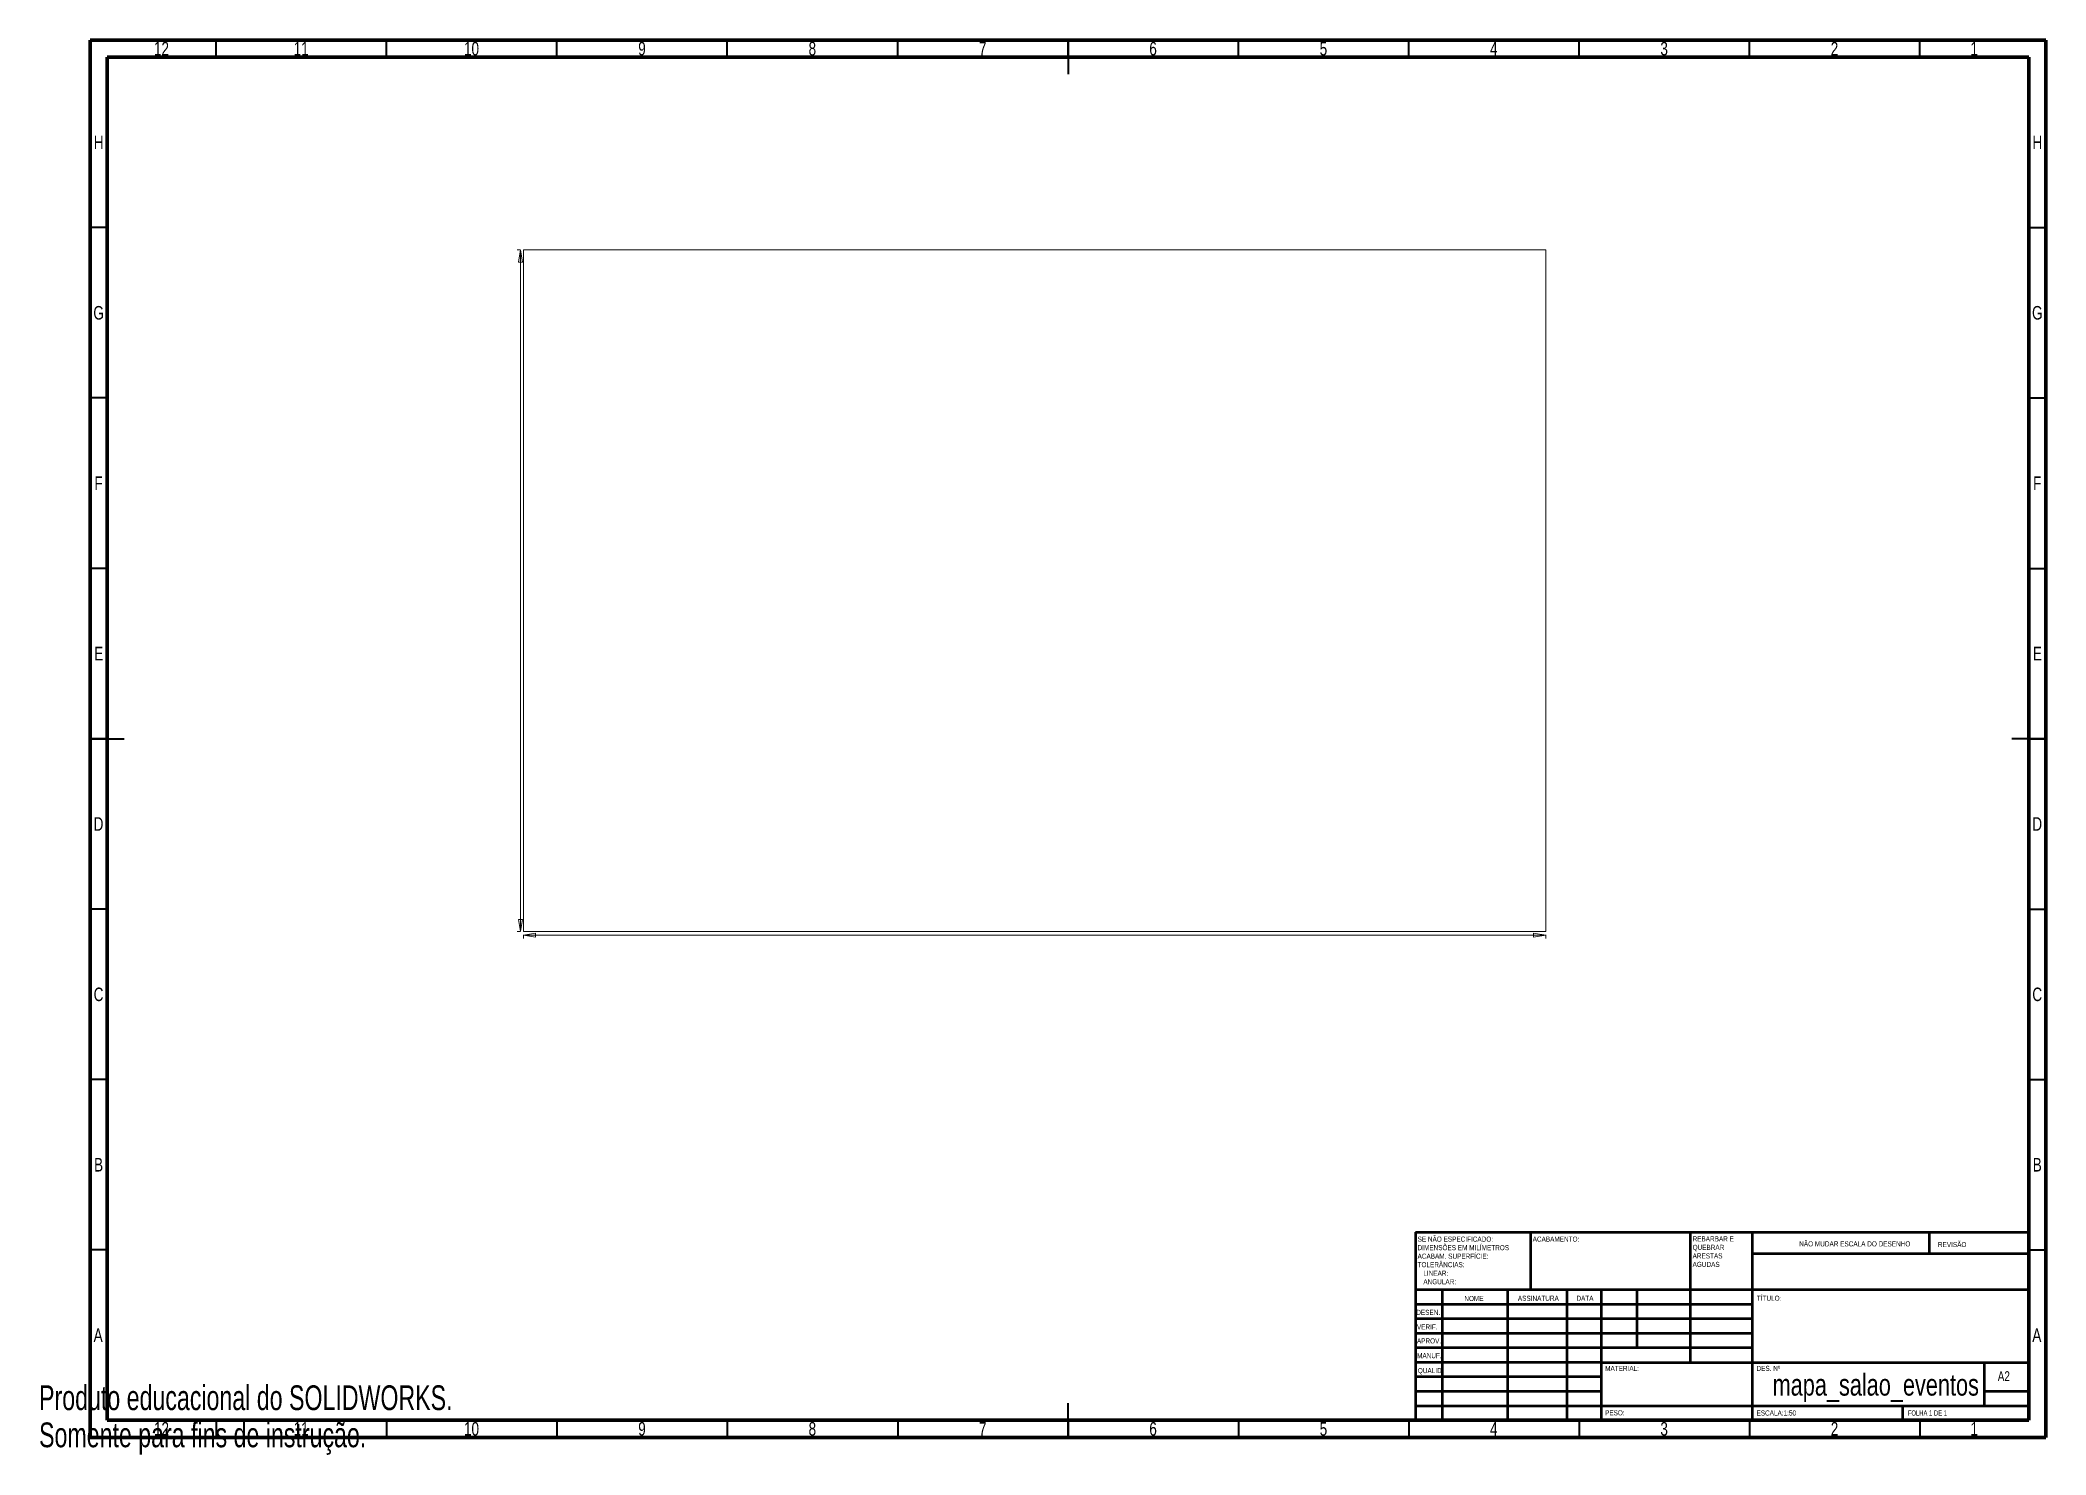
# Model space of a CAD drawing. Header units: millimetres. Extents: x 0 to 589, y 0 to 415.
import ezdxf

# ---------------------------------------------------------------- set-up
doc = ezdxf.new("R2010")
doc.units = ezdxf.units.MM
doc.styles.add('SLDTEXTSTYLE0', font='TXT', dxfattribs={"width": 0.75})
doc.styles.add('SLDTEXTSTYLE1', font='TXT', dxfattribs={"width": 0.6875})
doc.styles.add('SLDTEXTSTYLE2', font='TXT', dxfattribs={"width": 0.7})
doc.dimstyles.new('SLDDIMSTYLE0', dxfattribs={"dimtxt": 0.07, "dimasz": 3.556, "dimexe": 0, "dimexo": 0.0625, "dimgap": 0.0175, "dimtad": 1, "dimlfac": 50, "dimrnd": 1e-09, "dimzin": 12, "dimdsep": 46, "dimtxsty": 'SLDTEXTSTYLE0', "dimblk1": 'CLOSED', "dimblk2": 'CLOSED', "dimsah": 1, "dimcen": 0.09, "dimadec": 0, "dimazin": 3, "dimtfac": 1, "dimtofl": 0, "dimtmove": 0, "dimatfit": 3, "dimldrblk": 'CLOSED', "dimfxl": 1, "dimfrac": 2, "dimtolj": 1, "dimtzin": 12, "dimarcsym": 0})

# ---------------------------------------------------------------- blocks, each defined once
blk = doc.blocks.new('_Closed')
at = {"color": 0, "linetype": 'ByBlock', "lineweight": -2}
for p, q in [((-1, 0.166667), (0, 0)), ((-1, 0.166667), (-1, -0.166667)), ((0, 0), (-1, -0.166667)), ((0, 0), (-1, 0))]:
    blk.add_line(p, q, dxfattribs=at)
blk = doc.blocks.new('_D')
at = {"color": 7, "linetype": 'Continuous', "lineweight": 0}
for p, q in [((142.19, 152.42), (142.19, 151.34)), ((442.19, 152.34), (142.19, 152.34)), ((442.19, 152.42), (442.19, 151.34))]:
    blk.add_line(p, q, dxfattribs=at)
at = {"color": 7, "linetype": 'Continuous', "lineweight": 18, "xscale": 3.556, "yscale": 3.556, "rotation": 180}
blk.add_blockref('_Closed', (142.19, 152.34), dxfattribs=at)
at = {"color": 7, "linetype": 'Continuous', "lineweight": 18, "xscale": 3.556, "yscale": 3.556}
blk.add_blockref('_Closed', (442.19, 152.34), dxfattribs=at)
at = {"color": 7, "linetype": 'Continuous', "lineweight": 18, "insert": (292.54, 152.43), "char_height": 0.07, "attachment_point": 1, "style": 'SLDTEXTSTYLE0'}
blk.add_mtext('15000,00', dxfattribs=at)
blk = doc.blocks.new('_D_1')
at = {"color": 7, "linetype": 'Continuous', "lineweight": 0}
for p, q in [((141.19, 353.42), (140.28, 353.42)), ((141.28, 353.42), (141.28, 153.42)), ((141.19, 153.42), (140.28, 153.42))]:
    blk.add_line(p, q, dxfattribs=at)
at = {"color": 7, "linetype": 'Continuous', "lineweight": 18, "xscale": 3.556, "yscale": 3.556}
for p, rotation in [((141.28, 353.42), 90), ((141.28, 153.42), 270)]:
    blk.add_blockref('_Closed', p, dxfattribs=dict(at, rotation=rotation))
at = {"color": 7, "linetype": 'Continuous', "lineweight": 18, "insert": (141.19, 260.23), "char_height": 0.07, "attachment_point": 1, "rotation": 90, "style": 'SLDTEXTSTYLE0'}
blk.add_mtext('10000,00', dxfattribs=at)

msp = doc.modelspace()

# ---------------------------------------------------------------- linework, layer by layer
at = {"color": 7, "linetype": 'Continuous', "lineweight": 70}
for p, q in [((15, 5), (15, 415)), ((15, 415), (589, 415)), ((589, 415), (589, 5)), ((20, 10), (20, 410)), ((20, 410), (584, 410)), ((584, 410), (584, 10)), ((584, 10), (20, 10)), ((589, 5), (15, 5))]:
    msp.add_line(p, q, dxfattribs=at)
at = {"color": 7, "linetype": 'Continuous', "lineweight": 35}
for p, q in [((52, 410), (52, 415)), ((102, 410), (102, 415)), ((152, 410), (152, 415)), ((202, 410), (202, 415)), ((252, 410), (252, 415)), ((302, 415), (302, 405)), ((302, 410), (302, 415)), ((352, 410), (352, 415)), ((402, 410), (402, 415)), ((452, 410), (452, 415)), ((502, 410), (502, 415)), ((552, 410), (552, 415)), ((20, 360), (15, 360)), ((584, 360), (589, 360)), ((20, 310), (15, 310)), ((584, 310), (589, 310)), ((20, 260), (15, 260)), ((584, 260), (589, 260)), ((15, 210), (25, 210)), ((20, 210), (15, 210)), ((589, 210), (579, 210)), ((584, 210), (589, 210)), ((20, 160), (15, 160)), ((584, 160), (589, 160)), ((20, 110), (15, 110)), ((584, 110), (589, 110)), ((20, 60), (15, 60)), ((584, 60), (589, 60)), ((302, 5), (302, 15)), ((52, 10), (52, 5)), ((102, 10), (102, 5)), ((152, 10), (152, 5)), ((202, 10), (202, 5)), ((252, 10), (252, 5)), ((302, 10), (302, 5)), ((352, 10), (352, 5)), ((402, 10), (402, 5)), ((452, 10), (452, 5)), ((502, 10), (502, 5)), ((552, 10), (552, 5))]:
    msp.add_line(p, q, dxfattribs=at)
at = {"color": 7, "linetype": 'Continuous', "lineweight": 18}
for p, q in [((442.19054, 353.42418), (142.19054, 353.42418)), ((142.19054, 353.42418), (142.19054, 153.42418)), ((442.19054, 353.42418), (442.19054, 153.42418)), ((442.19054, 153.42418), (142.19054, 153.42418))]:
    msp.add_line(p, q, dxfattribs=at)
at = {"color": 7, "linetype": 'Continuous', "lineweight": 50}
for p, q in [((404, 65.25), (584, 65.25)), ((404, 65.25), (404, 10)), ((437.8, 48.25), (437.8, 65.25)), ((484.6, 65.25), (484.6, 27)), ((502.8, 65.25), (502.8, 10)), ((554.8, 58.875), (554.8, 65.25)), ((584, 58.875), (502.8, 58.875)), ((584, 48.25), (404, 48.25)), ((411.8, 48.25), (411.8, 10)), ((430.99095, 48.25), (430.99095, 10)), ((448.39893, 48.25), (448.39893, 10)), ((458.6, 10), (458.6, 48.25)), ((469, 31.25), (469, 48.25)), ((502.8, 44), (404, 44)), ((502.8, 39.75), (404, 39.75)), ((502.8, 35.5), (404, 35.5)), ((502.8, 31.25), (404, 31.25)), ((458.6, 27), (404, 27)), ((458.6, 27), (584, 27)), ((571, 14.25), (571, 27)), ((458.6, 22.74993), (404, 22.74993)), ((458.6, 18.5), (404, 18.5)), ((584, 18.5), (571, 18.5)), ((404, 14.25), (584, 14.25)), ((547, 10), (547, 14.25))]:
    msp.add_line(p, q, dxfattribs=at)

# ---------------------------------------------------------------- texts
at = {"color": 7, "linetype": 'Continuous', "lineweight": 0}
for s, insert, char_height, attachment_point, style in [('12', (35.92007, 414.47807), 3.96875, 2, 'SLDTEXTSTYLE0'), ('11', (76.92007, 414.47807), 3.96875, 2, 'SLDTEXTSTYLE0'), ('10', (126.92007, 414.47807), 3.96875, 2, 'SLDTEXTSTYLE0'), ('9', (176.96004, 414.47807), 3.96875, 2, 'SLDTEXTSTYLE0'), ('8', (226.96004, 414.47807), 3.96875, 2, 'SLDTEXTSTYLE0'), ('7', (276.96004, 414.47807), 3.96875, 2, 'SLDTEXTSTYLE0'), ('6', (326.96004, 414.47807), 3.96875, 2, 'SLDTEXTSTYLE0'), ('5', (376.96004, 414.47807), 3.96875, 2, 'SLDTEXTSTYLE0'), ('4', (426.96004, 414.47807), 3.96875, 2, 'SLDTEXTSTYLE0'), ('3', (476.96004, 414.47807), 3.96875, 2, 'SLDTEXTSTYLE0'), ('2', (526.96004, 414.47807), 3.96875, 2, 'SLDTEXTSTYLE0'), ('1', (567.96004, 414.47807), 3.96875, 2, 'SLDTEXTSTYLE0'), ('H', (17.49035, 386.97807), 3.96875, 2, 'SLDTEXTSTYLE0'), ('H', (586.49035, 386.97807), 3.96875, 2, 'SLDTEXTSTYLE0'), ('G', (17.48668, 336.97807), 3.96875, 2, 'SLDTEXTSTYLE0'), ('G', (586.48668, 336.97807), 3.96875, 2, 'SLDTEXTSTYLE0'), ('F', (17.45774, 286.97807), 3.96875, 2, 'SLDTEXTSTYLE0'), ('F', (586.45774, 286.97807), 3.96875, 2, 'SLDTEXTSTYLE0'), ('E', (17.50781, 236.97807), 3.96875, 2, 'SLDTEXTSTYLE0'), ('E', (586.50781, 236.97807), 3.96875, 2, 'SLDTEXTSTYLE0'), ('D', (17.45269, 186.97807), 3.96875, 2, 'SLDTEXTSTYLE0'), ('D', (586.45269, 186.97807), 3.96875, 2, 'SLDTEXTSTYLE0'), ('C', (17.45866, 136.97807), 3.96875, 2, 'SLDTEXTSTYLE0'), ('C', (586.45866, 136.97807), 3.96875, 2, 'SLDTEXTSTYLE0'), ('B', (17.4706, 86.97807), 3.96875, 2, 'SLDTEXTSTYLE0'), ('B', (586.4706, 86.97807), 3.96875, 2, 'SLDTEXTSTYLE0'), ('ACABAM. SUPERFÍCIE:', (404.59367, 58.92097), 1.5, 1, 'SLDTEXTSTYLE0'), ('SE NÃO ESPECIFICADO:', (404.59367, 63.92097), 1.5, 1, 'SLDTEXTSTYLE0'), ('DIMENSÕES EM MILÍMETROS', (404.59367, 61.42097), 1.5, 1, 'SLDTEXTSTYLE0'), ('ACABAMENTO:', (438.37129, 63.91927), 1.5, 1, 'SLDTEXTSTYLE0'), ('ARESTAS', (485.30922, 59.00309), 1.5, 1, 'SLDTEXTSTYLE0'), ('QUEBRAR', (485.30922, 61.50309), 1.5, 1, 'SLDTEXTSTYLE0'), ('REBARBAR E', (485.30922, 64.00309), 1.5, 1, 'SLDTEXTSTYLE0'), ('NÃO MUDAR ESCALA DO DESENHO', (516.61464, 62.53299), 1.5, 1, 'SLDTEXTSTYLE0'), ('REVISÃO', (557.32758, 62.33491), 1.5, 1, 'SLDTEXTSTYLE0'), ('TOLERÂNCIAS:', (404.59367, 56.42097), 1.5, 1, 'SLDTEXTSTYLE0'), ('LINEAR:', (406.28117, 53.92097), 1.5, 1, 'SLDTEXTSTYLE0'), ('AGUDAS', (485.30922, 56.50309), 1.5, 1, 'SLDTEXTSTYLE0'), ('ANGULAR:', (406.28117, 51.42097), 1.5, 1, 'SLDTEXTSTYLE0'), ('DESEN.', (404.21215, 42.42971), 1.5, 1, 'SLDTEXTSTYLE0'), ('NOME', (418.32224, 46.50148), 1.5, 1, 'SLDTEXTSTYLE0'), ('ASSINATURA', (434.03359, 46.56176), 1.5, 1, 'SLDTEXTSTYLE0'), ('DATA', (451.2147, 46.57618), 1.5, 1, 'SLDTEXTSTYLE0'), ('TÍTULO:', (504.16316, 46.57618), 1.5, 1, 'SLDTEXTSTYLE0'), ('A', (17.33969, 36.97807), 3.96875, 2, 'SLDTEXTSTYLE0'), ('VERIF.', (404.41047, 38.15441), 1.5, 1, 'SLDTEXTSTYLE0'), ('A', (586.33969, 36.97807), 3.96875, 2, 'SLDTEXTSTYLE0'), ('APROV.', (404.40172, 34.0643), 1.5, 1, 'SLDTEXTSTYLE0'), ('MANUF.', (404.45519, 29.7337), 1.5, 1, 'SLDTEXTSTYLE0'), ('QUALID', (404.66904, 25.34965), 1.5, 1, 'SLDTEXTSTYLE0'), ('MATERIAL:', (459.64586, 25.98606), 1.5, 1, 'SLDTEXTSTYLE0'), ('DES. Nº', (504.07397, 25.98606), 1.5, 1, 'SLDTEXTSTYLE0'), ('mapa_salao_eventos', (539.07371, 23.60691), 6.35, 2, 'SLDTEXTSTYLE0'), ('A2', (574.87116, 24.40639), 2.910417, 1, 'SLDTEXTSTYLE0'), ('PESO:', (459.61781, 12.94931), 1.4986, 1, 'SLDTEXTSTYLE0'), ('ESCALA:1:50', (504.07397, 12.90009), 1.5, 1, 'SLDTEXTSTYLE0'), ('FOLHA 1 DE 1', (548.47829, 12.90009), 1.5, 1, 'SLDTEXTSTYLE1'), ('12', (35.92007, 9.47807), 3.96875, 2, 'SLDTEXTSTYLE0'), ('11', (76.92007, 9.47807), 3.96875, 2, 'SLDTEXTSTYLE0'), ('10', (126.92007, 9.47807), 3.96875, 2, 'SLDTEXTSTYLE0'), ('9', (176.96004, 9.47807), 3.96875, 2, 'SLDTEXTSTYLE0'), ('8', (226.96004, 9.47807), 3.96875, 2, 'SLDTEXTSTYLE0'), ('7', (276.96004, 9.47807), 3.96875, 2, 'SLDTEXTSTYLE0'), ('6', (326.96004, 9.47807), 3.96875, 2, 'SLDTEXTSTYLE0'), ('5', (376.96004, 9.47807), 3.96875, 2, 'SLDTEXTSTYLE0'), ('4', (426.96004, 9.47807), 3.96875, 2, 'SLDTEXTSTYLE0'), ('3', (476.96004, 9.47807), 3.96875, 2, 'SLDTEXTSTYLE0'), ('2', (526.96004, 9.47807), 3.96875, 2, 'SLDTEXTSTYLE0'), ('1', (567.96004, 9.47807), 3.96875, 2, 'SLDTEXTSTYLE0')]:
    msp.add_mtext(s, dxfattribs=dict(at, insert=insert, char_height=char_height, attachment_point=attachment_point, style=style))
at = {"color": 7, "linetype": 'Continuous', "char_height": 7.266, "attachment_point": 1, "style": 'SLDTEXTSTYLE2'}
for s, insert in [('Produto educacional do SOLIDWORKS.', (0, 20.26537)), ('Somente para fins de instrução.', (0, 9.36637))]:
    msp.add_mtext(s, dxfattribs=dict(at, insert=insert))

# ---------------------------------------------------------------- dimensions: what is measured, and where the dimension line sits
at = {"color": 7, "linetype": 'Continuous', "lineweight": 18}
dim = msp.add_linear_dim(base=(141.27857, 153.42418), p1=(142.19054, 353.42418), p2=(142.19054, 153.42418), angle=90, dimstyle='SLDDIMSTYLE0', dxfattribs=at)
dim.commit()
dim.dimension.update_dxf_attribs({"geometry": '_D_1', "text_midpoint": (141.27857, 260.42418), "dimtype": 160})
dim = msp.add_linear_dim(base=(142.19054, 152.34333), p1=(442.19054, 153.42418), p2=(142.19054, 153.42418), dimstyle='SLDDIMSTYLE0', dxfattribs=at)
dim.commit()
dim.dimension.update_dxf_attribs({"geometry": '_D', "text_midpoint": (292.73206, 152.34333), "dimtype": 160})

doc.saveas('drawing.dxf')
